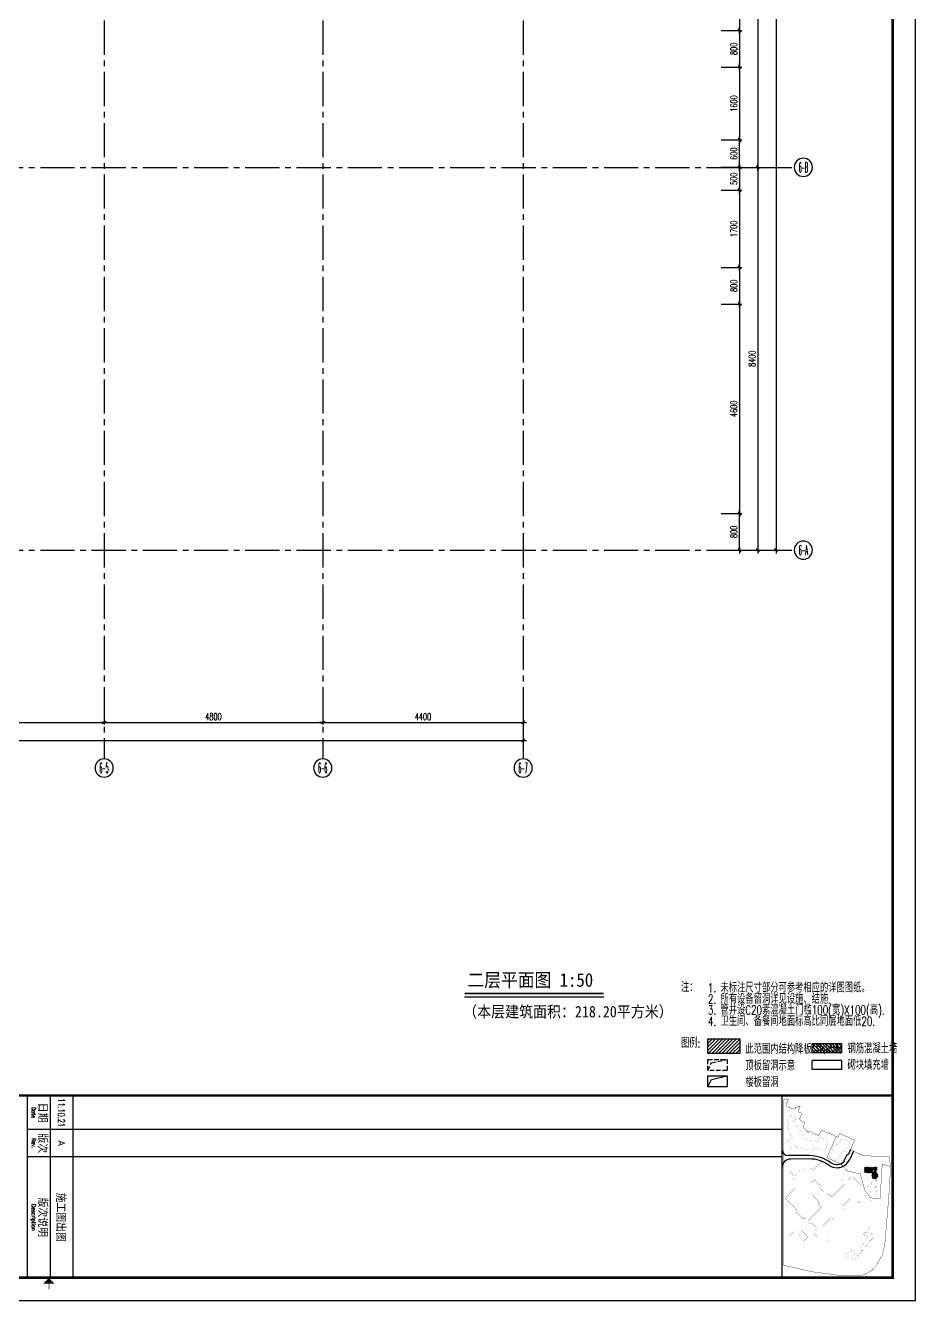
# Model space of a CAD drawing. Extents: x -395226 to -176901, y -140672 to 68263.
# Drawn here: x -255341 to -235802, y 8813 to 36792 of the extents above; entities that cross this region are included whole.
import ezdxf
from ezdxf.enums import TextEntityAlignment as Align

# ---------------------------------------------------------------- set-up
doc = ezdxf.new("R2010")
doc.units = 0
doc.header["$LTSCALE"] = 1000
doc.header["$MEASUREMENT"] = 0
for name, pattern in [('ACAD_ISO08W100', [36, 24, -3, 6, -3]), ('DASH', [0.35, 0.25, -0.1]), ('Plans$0$CENTER2', [1.125, 0.75, -0.125, 0.125, -0.125])]:
    doc.linetypes.add(name, pattern=pattern)
doc.layers.get('0').update_dxf_attribs({"linetype": 'CONTINUOUS'})
doc.layers.get('Defpoints').update_dxf_attribs({"linetype": 'CONTINUOUS'})
for name, color, linetype in [('00000', 7, 'CONTINUOUS'), ('A-AXIS', 3, 'CONTINUOUS'), ('A-AXIS-TEXT', 7, 'CONTINUOUS'), ('A-COLUMN', 1, 'CONTINUOUS'), ('A-COLUMN-hatch', 252, 'CONTINUOUS'), ('A-DIM', 201, 'CONTINUOUS'), ('A-DOTE', 8, 'ACAD_ISO08W100'), ('A-FACADE-hatch', 252, 'CONTINUOUS'), ('A-LINE', 8, 'CONTINUOUS'), ('A-NOTE', 150, 'CONTINUOUS'), ('A-PUB-DIM', 3, 'CONTINUOUS'), ('A-TEXT-CN', 31, 'CONTINUOUS'), ('A-WALL', 2, 'CONTINUOUS'), ('Plans$0$Grid', 9, 'Plans$0$CENTER2'), ('图框', 7, 'CONTINUOUS')]:
    doc.layers.add(name, color=color, linetype=linetype)
doc.styles.add('COMPLEX', font='COMPLEX')
doc.styles.add('DIM_FONT', font='SIMPLEX', dxfattribs={"width": 0.7, "bigfont": 'GBCBIG'})
doc.styles.add('PRC-B', font='SIMHEI.TTF', dxfattribs={"width": 0.9})
doc.styles.add('PRC-S', font='tjromans.shx', dxfattribs={"width": 0.7, "bigfont": 'tjhztxt.shx'})
doc.styles.add('TKZ1_tjhts.shx', font='tjromant.shx', dxfattribs={"bigfont": 'tjhts.shx'})
doc.styles.add('TKZ2_tjkts.shx', font='tjromant.shx', dxfattribs={"bigfont": 'tjkts.shx'})
doc.dimstyles.new('DIM100', dxfattribs={"dimscale": 100, "dimtxt": 3, "dimasz": 0.01, "dimexe": 1, "dimexo": 1, "dimgap": 1, "dimtad": 1, "dimdec": 0, "dimzin": 0, "dimdsep": 46, "dimtxsty": 'DIM_FONT', "dimblk1": '_DIMX', "dimblk2": '_DIMX', "dimsah": 1, "dimcen": 0.01, "dimclrd": 256, "dimclre": 256, "dimclrt": 7, "dimadec": 0, "dimazin": 0, "dimtfac": 1, "dimtdec": 0, "dimtix": 1, "dimtmove": 2, "dimatfit": 3, "dimldrblk": '_DIMX', "dimfxl": 0, "dimtolj": 1, "dimtzin": 5, "dimarcsym": 0})

# ---------------------------------------------------------------- blocks, each defined once
blk = doc.blocks.new('_DIMX')
blk.add_line((-150, 0), (150, 0))
at = {"const_width": 50}
blk.add_lwpolyline([(-70, -70), (70, 70)], dxfattribs=at)
blk = doc.blocks.new('*D493')
at = {"layer": 'A-PUB-DIM', "lineweight": -2}
for p, q in [((7251, 6000), (7852, 6000)), ((7802, 6000), (7802, -2399)), ((7251, -2400), (7852, -2400))]:
    blk.add_line(p, q, dxfattribs=at)
at = {"layer": 'Defpoints', "color": 0}
for p in [(7201, 6000), (7201, -2400), (7802, -2400)]:
    blk.add_point(p, dxfattribs=at)
at = {"layer": 'A-PUB-DIM', "lineweight": -2, "xscale": 0.5, "yscale": 0.5, "zscale": 0.5}
for p, rotation in [((7802, 6000), 90), ((7802, -2400), 270)]:
    blk.add_blockref('_DIMX', p, dxfattribs=dict(at, rotation=rotation))
at = {"layer": 'A-PUB-DIM', "insert": (7677, 1800), "char_height": 150, "attachment_point": 5, "rotation": 90, "style": 'DIM_FONT'}
blk.add_mtext('\\A1;8400', dxfattribs=at)
blk = doc.blocks.new('*D494')
at = {"layer": 'A-PUB-DIM', "lineweight": -2}
for p, q in [((7251, -2400), (7852, -2400)), ((7802, -2400), (7802, -10799)), ((7251, -10800), (7852, -10800))]:
    blk.add_line(p, q, dxfattribs=at)
at = {"layer": 'Defpoints', "color": 0}
for p in [(7201, -2400), (7201, -10800), (7802, -10800)]:
    blk.add_point(p, dxfattribs=at)
at = {"layer": 'A-PUB-DIM', "lineweight": -2, "xscale": 0.5, "yscale": 0.5, "zscale": 0.5}
for p, rotation in [((7802, -2400), 90), ((7802, -10800), 270)]:
    blk.add_blockref('_DIMX', p, dxfattribs=dict(at, rotation=rotation))
at = {"layer": 'A-PUB-DIM', "insert": (7677, -6600), "char_height": 150, "attachment_point": 5, "rotation": 90, "style": 'DIM_FONT'}
blk.add_mtext('\\A1;8400', dxfattribs=at)
blk = doc.blocks.new('*D495')
at = {"layer": 'A-PUB-DIM', "lineweight": -2}
for p, q in [((6943, 19840), (8252, 19840)), ((8202, 19840), (8202, -10799)), ((6943, -10800), (8252, -10800))]:
    blk.add_line(p, q, dxfattribs=at)
at = {"layer": 'Defpoints', "color": 0}
for p in [(6893, 19840), (6893, -10800), (8202, -10800)]:
    blk.add_point(p, dxfattribs=at)
at = {"layer": 'A-PUB-DIM', "lineweight": -2, "xscale": 0.5, "yscale": 0.5, "zscale": 0.5}
for p, rotation in [((8202, 19840), 90), ((8202, -10800), 270)]:
    blk.add_blockref('_DIMX', p, dxfattribs=dict(at, rotation=rotation))
at = {"layer": 'A-PUB-DIM', "insert": (8077, 4520), "char_height": 150, "attachment_point": 5, "rotation": 90, "style": 'DIM_FONT'}
blk.add_mtext('\\A1;30640', dxfattribs=at)
blk = doc.blocks.new('_AXISO')
blk.add_circle((0, 0), 0.5)
at = {"layer": 'A-AXIS-TEXT', "style": 'COMPLEX', "width": 1.041667}
blk.add_attdef('A', text='', height=0.56, dxfattribs=at).set_placement((-0.25, -0.28), (0.25, -0.28), align=Align.FIT)
blk = doc.blocks.new('*D499')
at = {"layer": 'A-PUB-DIM', "lineweight": -2}
for p, q in [((-10948, -14103), (-10948, -14630)), ((-6548, -14103), (-6548, -14630)), ((-10948, -14580), (-6549, -14580))]:
    blk.add_line(p, q, dxfattribs=at)
at = {"layer": 'Defpoints', "color": 0}
for p in [(-10948, -14053), (-6548, -14053), (-6548, -14580)]:
    blk.add_point(p, dxfattribs=at)
at = {"layer": 'A-PUB-DIM', "lineweight": -2, "xscale": 0.5, "yscale": 0.5, "zscale": 0.5, "rotation": 180}
blk.add_blockref('_DIMX', (-10948, -14580), dxfattribs=at)
at = {"layer": 'A-PUB-DIM', "lineweight": -2, "xscale": 0.5, "yscale": 0.5, "zscale": 0.5}
blk.add_blockref('_DIMX', (-6548, -14580), dxfattribs=at)
at = {"layer": 'A-PUB-DIM', "insert": (-8748, -14455), "char_height": 150, "attachment_point": 5, "style": 'DIM_FONT'}
blk.add_mtext('\\A1;4400', dxfattribs=at)
blk = doc.blocks.new('*D500')
at = {"layer": 'A-PUB-DIM', "lineweight": -2}
for p, q in [((-6548, -14103), (-6548, -14630)), ((-1748, -14103), (-1748, -14630)), ((-6548, -14580), (-1749, -14580))]:
    blk.add_line(p, q, dxfattribs=at)
at = {"layer": 'Defpoints', "color": 0}
for p in [(-6548, -14053), (-1748, -14053), (-1748, -14580)]:
    blk.add_point(p, dxfattribs=at)
at = {"layer": 'A-PUB-DIM', "lineweight": -2, "xscale": 0.5, "yscale": 0.5, "zscale": 0.5, "rotation": 180}
blk.add_blockref('_DIMX', (-6548, -14580), dxfattribs=at)
at = {"layer": 'A-PUB-DIM', "lineweight": -2, "xscale": 0.5, "yscale": 0.5, "zscale": 0.5}
blk.add_blockref('_DIMX', (-1748, -14580), dxfattribs=at)
at = {"layer": 'A-PUB-DIM', "insert": (-4148, -14455), "char_height": 150, "attachment_point": 5, "style": 'DIM_FONT'}
blk.add_mtext('\\A1;4800', dxfattribs=at)
blk = doc.blocks.new('*D501')
at = {"layer": 'A-PUB-DIM', "lineweight": -2}
for p, q in [((-1748, -14103), (-1748, -14630)), ((2652, -14103), (2652, -14630)), ((-1748, -14580), (2651, -14580))]:
    blk.add_line(p, q, dxfattribs=at)
at = {"layer": 'Defpoints', "color": 0}
for p in [(-1748, -14053), (2652, -14053), (2652, -14580)]:
    blk.add_point(p, dxfattribs=at)
at = {"layer": 'A-PUB-DIM', "lineweight": -2, "xscale": 0.5, "yscale": 0.5, "zscale": 0.5, "rotation": 180}
blk.add_blockref('_DIMX', (-1748, -14580), dxfattribs=at)
at = {"layer": 'A-PUB-DIM', "lineweight": -2, "xscale": 0.5, "yscale": 0.5, "zscale": 0.5}
blk.add_blockref('_DIMX', (2652, -14580), dxfattribs=at)
at = {"layer": 'A-PUB-DIM', "insert": (452, -14455), "char_height": 150, "attachment_point": 5, "style": 'DIM_FONT'}
blk.add_mtext('\\A1;4400', dxfattribs=at)
blk = doc.blocks.new('*D502')
at = {"layer": 'A-PUB-DIM', "lineweight": -2}
for p, q in [((-22498, -13878), (-22498, -15030)), ((2652, -13878), (2652, -15030)), ((-22498, -14980), (2651, -14980))]:
    blk.add_line(p, q, dxfattribs=at)
at = {"layer": 'Defpoints', "color": 0}
for p in [(-22498, -13828), (2652, -13828), (2652, -14980)]:
    blk.add_point(p, dxfattribs=at)
at = {"layer": 'A-PUB-DIM', "lineweight": -2, "xscale": 0.5, "yscale": 0.5, "zscale": 0.5, "rotation": 180}
blk.add_blockref('_DIMX', (-22498, -14980), dxfattribs=at)
at = {"layer": 'A-PUB-DIM', "lineweight": -2, "xscale": 0.5, "yscale": 0.5, "zscale": 0.5}
blk.add_blockref('_DIMX', (2652, -14980), dxfattribs=at)
at = {"layer": 'A-PUB-DIM', "insert": (-9923, -14855), "char_height": 150, "attachment_point": 5, "style": 'DIM_FONT'}
blk.add_mtext('\\A1;25150', dxfattribs=at)
blk = doc.blocks.new('*D184')
at = {"layer": 'A-DIM', "lineweight": -2}
for p, q in [((-240065, 41280), (-239615, 41280)), ((-239665, 41279), (-239665, 36680)), ((-240065, 36680), (-239615, 36680))]:
    blk.add_line(p, q, dxfattribs=at)
at = {"layer": 'Defpoints', "color": 0}
for p in [(-240115, 41280), (-240115, 36680), (-239665, 36680)]:
    blk.add_point(p, dxfattribs=at)
at = {"layer": 'A-DIM', "lineweight": -2, "xscale": 0.5, "yscale": 0.5, "zscale": 0.5}
for p, rotation in [((-239665, 41280), 90), ((-239665, 36680), 270)]:
    blk.add_blockref('_DIMX', p, dxfattribs=dict(at, rotation=rotation))
at = {"layer": 'A-DIM', "insert": (-239790, 38980), "char_height": 150, "attachment_point": 5, "rotation": 90, "style": 'DIM_FONT'}
blk.add_mtext('\\A1;4600', dxfattribs=at)
blk = doc.blocks.new('*D185')
at = {"layer": 'A-DIM', "lineweight": -2}
for p, q in [((-240065, 36680), (-239615, 36680)), ((-239665, 36679), (-239665, 35880)), ((-240065, 35880), (-239615, 35880))]:
    blk.add_line(p, q, dxfattribs=at)
at = {"layer": 'Defpoints', "color": 0}
for p in [(-240115, 36680), (-240115, 35880), (-239665, 35880)]:
    blk.add_point(p, dxfattribs=at)
at = {"layer": 'A-DIM', "lineweight": -2, "xscale": 0.5, "yscale": 0.5, "zscale": 0.5}
for p, rotation in [((-239665, 36680), 90), ((-239665, 35880), 270)]:
    blk.add_blockref('_DIMX', p, dxfattribs=dict(at, rotation=rotation))
at = {"layer": 'A-DIM', "insert": (-239790, 36280), "char_height": 150, "attachment_point": 5, "rotation": 90, "style": 'DIM_FONT'}
blk.add_mtext('\\A1;800', dxfattribs=at)
blk = doc.blocks.new('*D186')
at = {"layer": 'A-DIM', "lineweight": -2}
for p, q in [((-240065, 35880), (-239615, 35880)), ((-239665, 35879), (-239665, 34280)), ((-240065, 34280), (-239615, 34280))]:
    blk.add_line(p, q, dxfattribs=at)
at = {"layer": 'Defpoints', "color": 0}
for p in [(-240115, 35880), (-240115, 34280), (-239665, 34280)]:
    blk.add_point(p, dxfattribs=at)
at = {"layer": 'A-DIM', "lineweight": -2, "xscale": 0.5, "yscale": 0.5, "zscale": 0.5}
for p, rotation in [((-239665, 35880), 90), ((-239665, 34280), 270)]:
    blk.add_blockref('_DIMX', p, dxfattribs=dict(at, rotation=rotation))
at = {"layer": 'A-DIM', "insert": (-239790, 35080), "char_height": 150, "attachment_point": 5, "rotation": 90, "style": 'DIM_FONT'}
blk.add_mtext('\\A1;1600', dxfattribs=at)
blk = doc.blocks.new('*D187')
at = {"layer": 'A-DIM', "lineweight": -2}
for p, q in [((-240065, 33680), (-239615, 33680)), ((-239665, 33679), (-239665, 33180)), ((-240065, 33180), (-239615, 33180))]:
    blk.add_line(p, q, dxfattribs=at)
at = {"layer": 'Defpoints', "color": 0}
for p in [(-240115, 33680), (-240115, 33180), (-239665, 33180)]:
    blk.add_point(p, dxfattribs=at)
at = {"layer": 'A-DIM', "lineweight": -2, "xscale": 0.5, "yscale": 0.5, "zscale": 0.5}
for p, rotation in [((-239665, 33680), 90), ((-239665, 33180), 270)]:
    blk.add_blockref('_DIMX', p, dxfattribs=dict(at, rotation=rotation))
at = {"layer": 'A-DIM', "insert": (-239790, 33430), "char_height": 150, "attachment_point": 5, "rotation": 90, "style": 'DIM_FONT'}
blk.add_mtext('\\A1;500', dxfattribs=at)
blk = doc.blocks.new('*D188')
at = {"layer": 'A-DIM', "lineweight": -2}
for p, q in [((-240065, 33180), (-239615, 33180)), ((-239665, 33179), (-239665, 31480)), ((-240065, 31480), (-239615, 31480))]:
    blk.add_line(p, q, dxfattribs=at)
at = {"layer": 'Defpoints', "color": 0}
for p in [(-240115, 33180), (-240115, 31480), (-239665, 31480)]:
    blk.add_point(p, dxfattribs=at)
at = {"layer": 'A-DIM', "lineweight": -2, "xscale": 0.5, "yscale": 0.5, "zscale": 0.5}
for p, rotation in [((-239665, 33180), 90), ((-239665, 31480), 270)]:
    blk.add_blockref('_DIMX', p, dxfattribs=dict(at, rotation=rotation))
at = {"layer": 'A-DIM', "insert": (-239790, 32330), "char_height": 150, "attachment_point": 5, "rotation": 90, "style": 'DIM_FONT'}
blk.add_mtext('\\A1;1700', dxfattribs=at)
blk = doc.blocks.new('*D189')
at = {"layer": 'A-DIM', "lineweight": -2}
for p, q in [((-240065, 31480), (-239615, 31480)), ((-239665, 31479), (-239665, 30680)), ((-240065, 30680), (-239615, 30680))]:
    blk.add_line(p, q, dxfattribs=at)
at = {"layer": 'Defpoints', "color": 0}
for p in [(-240115, 31480), (-240115, 30680), (-239665, 30680)]:
    blk.add_point(p, dxfattribs=at)
at = {"layer": 'A-DIM', "lineweight": -2, "xscale": 0.5, "yscale": 0.5, "zscale": 0.5}
for p, rotation in [((-239665, 31480), 90), ((-239665, 30680), 270)]:
    blk.add_blockref('_DIMX', p, dxfattribs=dict(at, rotation=rotation))
at = {"layer": 'A-DIM', "insert": (-239790, 31080), "char_height": 150, "attachment_point": 5, "rotation": 90, "style": 'DIM_FONT'}
blk.add_mtext('\\A1;800', dxfattribs=at)
blk = doc.blocks.new('*D190')
at = {"layer": 'A-DIM', "lineweight": -2}
for p, q in [((-240065, 30680), (-239615, 30680)), ((-239665, 30679), (-239665, 26080)), ((-240065, 26080), (-239615, 26080))]:
    blk.add_line(p, q, dxfattribs=at)
at = {"layer": 'Defpoints', "color": 0}
for p in [(-240115, 30680), (-240115, 26080), (-239665, 26080)]:
    blk.add_point(p, dxfattribs=at)
at = {"layer": 'A-DIM', "lineweight": -2, "xscale": 0.5, "yscale": 0.5, "zscale": 0.5}
for p, rotation in [((-239665, 30680), 90), ((-239665, 26080), 270)]:
    blk.add_blockref('_DIMX', p, dxfattribs=dict(at, rotation=rotation))
at = {"layer": 'A-DIM', "insert": (-239790, 28380), "char_height": 150, "attachment_point": 5, "rotation": 90, "style": 'DIM_FONT'}
blk.add_mtext('\\A1;4600', dxfattribs=at)
blk = doc.blocks.new('*D191')
at = {"layer": 'A-DIM', "lineweight": -2}
for p, q in [((-240065, 34280), (-239615, 34280)), ((-239665, 33680), (-239665, 34279)), ((-240065, 33680), (-239615, 33680))]:
    blk.add_line(p, q, dxfattribs=at)
at = {"layer": 'Defpoints', "color": 0}
for p in [(-240115, 34280), (-239665, 34280), (-240115, 33680)]:
    blk.add_point(p, dxfattribs=at)
at = {"layer": 'A-DIM', "lineweight": -2, "xscale": 0.5, "yscale": 0.5, "zscale": 0.5}
for p, rotation in [((-239665, 34280), 90), ((-239665, 33680), 270)]:
    blk.add_blockref('_DIMX', p, dxfattribs=dict(at, rotation=rotation))
at = {"layer": 'A-DIM', "insert": (-239790, 33980), "char_height": 150, "attachment_point": 5, "rotation": 90, "style": 'DIM_FONT'}
blk.add_mtext('\\A1;600', dxfattribs=at)
blk = doc.blocks.new('*D193')
at = {"layer": 'A-DIM', "lineweight": -2}
for p, q in [((-240065, 26080), (-239615, 26080)), ((-239665, 25280), (-239665, 26079)), ((-240065, 25280), (-239615, 25280))]:
    blk.add_line(p, q, dxfattribs=at)
at = {"layer": 'Defpoints', "color": 0}
for p in [(-240115, 26080), (-239665, 26080), (-240115, 25280)]:
    blk.add_point(p, dxfattribs=at)
at = {"layer": 'A-DIM', "lineweight": -2, "xscale": 0.5, "yscale": 0.5, "zscale": 0.5}
for p, rotation in [((-239665, 26080), 90), ((-239665, 25280), 270)]:
    blk.add_blockref('_DIMX', p, dxfattribs=dict(at, rotation=rotation))
at = {"layer": 'A-DIM', "insert": (-239790, 25680), "char_height": 150, "attachment_point": 5, "rotation": 90, "style": 'DIM_FONT'}
blk.add_mtext('\\A1;800', dxfattribs=at)
blk = doc.blocks.new('TJAD_TK_A0')
at = {"layer": '00000', "color": 2}
for p, q in [((2095.74, 370.72), (2097.75, 369.81)), ((2096.39, 372.04), (2100.2, 370.33)), ((2097.94, 369.61), (2098.09, 369.23)), ((2098.38, 368.93), (2100.42, 368.01)), ((2098.38, 352.67), (2098.38, 343.42)), ((2099.88, 352.53), (2099.91, 344.35))]:
    blk.add_line(p, q, dxfattribs=at)
at = {"layer": '00000'}
blk.add_lwpolyline([(2072, 340.66), (2152, 340.66), (2152, 389.3), (2072, 389.3)], close=True, dxfattribs=at)
at = {"layer": '00000', "linetype": 'DASH', "ltscale": 0.5, "const_width": 0.148, "flags": 128}
for points in [[(2098.95, 387.95), (2098.95, 387.95), (2098.42, 376.16), (2095.74, 370.72), (2091.6, 372.58), (2088.7, 366.02), (2090.44, 365.22), (2088.9, 362.22), (2088.86, 362.24), (2088.3, 361.18), (2088.72, 360.95), (2088.57, 360.64), (2088.52, 360.66), (2088.28, 360.19), (2087.74, 359.13), (2087.34, 358.28), (2087.29, 358.17), (2087.67, 357.92), (2088.01, 357.7), (2089.67, 356.57), (2088.87, 355.2), (2088.89, 355.2), (2088.18, 353.84), (2087.9, 353.27), (2087.73, 352.98), (2087.63, 352.95), (2087.9, 352.35), (2088.21, 352.18), (2087.96, 351.95), (2087.28, 351.28), (2085.6, 349.94), (2085.56, 349.99), (2084.77, 350.31), (2084.35, 350.49), (2083.83, 350.7), (2083.66, 350.3), (2083.15, 349.02), (2082.31, 348.41), (2081.25, 348.85), (2081.13, 348.92), (2080.36, 349.24), (2079.89, 349.45), (2079.64, 348.88), (2079.28, 347.95), (2078.61, 347.89), (2077.92, 348.13), (2076.76, 348.62), (2076.96, 347.62), (2077.18, 346.53), (2077.77, 346.62), (2077.92, 345.88), (2078.07, 345.41), (2077.87, 345.36), (2077.07, 343.4), (2076.98, 343.19), (2076.89, 342.99), (2076.78, 342.84), (2076.57, 342.74), (2075.43, 342.41), (2075.25, 342.4), (2075.3, 342.58), (2075.43, 342.81), (2074.96, 343), (2073.67, 343.48), (2073.56, 343.21), (2073.63, 341.56), (2074.4, 341.47), (2075.16, 341.41), (2075.93, 341.4), (2090.81, 341.4), (2146.51, 341.4), (2149.35, 353.68), (2150.82, 364.77), (2150.89, 366.69), (2150.95, 368.6), (2151.02, 370.52), (2151.09, 372.44), (2151.05, 375.6), (2150.72, 376.44), (2149.55, 378.92), (2148.77, 380.1), (2147.5, 381.45), (2146.12, 382.37), (2144.65, 383.06), (2142.2, 384.74), (2137.28, 385.82), (2116.63, 387.55), (2104.47, 388.31), (2104.47, 388.31)], [(2090.05, 364.45), (2099.34, 360.34), (2102.1, 366.56), (2105.13, 369.38), (2105.13, 369.38), (2105.13, 369.38), (2106.41, 374.99), (2106.41, 374.99), (2106.41, 374.99), (2106.41, 374.99), (2113.83, 377.14), (2113.83, 377.14), (2116.96, 379.74), (2117.28, 383.74), (2117.28, 383.74), (2102.22, 384.67), (2102.22, 384.67), (2103.17, 388.22), (2104.46, 388.31)]]:
    blk.add_lwpolyline(points, dxfattribs=at)
at = {"layer": '00000', "linetype": 'DASH', "ltscale": 30, "const_width": 0.148, "flags": 128}
blk.add_lwpolyline([(2103.17, 388.22), (2098.95, 387.95)], dxfattribs=at)
at = {"layer": '00000', "const_width": 0.0369}
for points in [[(2103.41, 377.12), (2103.75, 377.1), (2103.74, 376.97), (2105.76, 376.84), (2105.83, 377.87), (2105.94, 377.87), (2106.03, 379.3), (2105.92, 379.31), (2105.98, 380.34), (2104.74, 380.42), (2104.77, 381), (2104.92, 380.99), (2104.95, 381.4), (2105.6, 381.36), (2105.55, 380.54), (2106.36, 380.49), (2106.34, 380.23), (2107.67, 380.15), (2107.68, 380.41), (2108.49, 380.36), (2108.6, 382.09), (2107.79, 382.14), (2107.83, 382.73), (2106.5, 382.81), (2106.47, 382.22), (2105.66, 382.27), (2105.63, 381.86), (2104.98, 381.9), (2105, 382.31), (2103.53, 382.4), (2103.45, 381.08), (2103.68, 381.06)], [(2109.09, 380.32), (2109.9, 380.27), (2109.88, 380.01), (2111.21, 379.93), (2111.23, 380.19), (2111.92, 380.14), (2111.89, 379.68), (2111.75, 379.69), (2111.67, 378.37), (2111.79, 378.36), (2113.14, 378.28), (2113.22, 379.6), (2112.53, 379.64), (2112.54, 379.79), (2115.64, 379.6), (2115.66, 379.91), (2115.79, 379.9), (2115.92, 381.93), (2114.89, 381.99), (2114.89, 382.11), (2113.46, 382.2), (2113.45, 382.08), (2112.42, 382.15), (2112.37, 381.36), (2112.11, 381.38), (2112.14, 381.87), (2111.33, 381.92), (2111.37, 382.51), (2110.05, 382.59), (2110.01, 382), (2109.2, 382.05)], [(2114.52, 375.27), (2116.63, 373.16), (2117.82, 374.35), (2118.31, 373.86), (2119.23, 374.78), (2118.74, 375.26), (2122.5, 379.03), (2124.62, 376.9), (2121.2, 373.47), (2120.54, 374.12), (2117.13, 370.71), (2120.54, 367.29), (2121.2, 367.94), (2121.72, 367.42), (2123.83, 369.53), (2123.31, 370.06), (2123.96, 370.71), (2123.31, 371.36), (2126.74, 374.79), (2128.04, 373.48), (2130.15, 375.6), (2128.85, 376.9), (2129.43, 377.48), (2127.32, 379.59), (2126.74, 379.01), (2122.5, 383.25), (2118.59, 379.34), (2118.01, 379.92), (2115.9, 377.81), (2116.48, 377.23)], [(2129.9, 379.28), (2130.86, 378.33), (2131.12, 378.59), (2131.78, 377.93), (2131.93, 378.08), (2132.14, 377.87), (2132.59, 378.32), (2132.71, 378.2), (2131.85, 377.33), (2132.79, 376.4), (2133.03, 376.63), (2133.81, 377.41), (2133.53, 377.69), (2134.18, 378.35), (2134.38, 378.15), (2134.47, 378.24), (2135.04, 377.67), (2136.2, 378.83), (2135.63, 379.4), (2135.72, 379.49), (2134.95, 380.26), (2134.86, 380.17), (2134.29, 380.74), (2133.12, 379.58), (2132.33, 380.38), (2132.07, 380.12), (2131.4, 380.78)], [(2102.56, 346.74), (2105.29, 344.02), (2107.18, 345.91), (2106.66, 346.43), (2107.26, 347.04), (2108.57, 345.72), (2108.87, 346.02), (2109.07, 345.83), (2110.48, 347.24), (2110.48, 346.55), (2111.77, 345.27), (2112.84, 346.34), (2117.11, 342.07), (2122.41, 347.37), (2122.98, 346.8), (2126.22, 350.05), (2125.65, 350.61), (2127.04, 352), (2121.02, 358.03), (2119.63, 356.64), (2119.06, 357.21), (2115.82, 353.96), (2116.27, 353.51), (2113.26, 350.5), (2108.97, 354.87), (2111.94, 357.84), (2112.51, 357.27), (2115.75, 360.52), (2115.18, 361.08), (2116.57, 362.47), (2110.97, 368.08), (2110.9, 368.14), (2112.97, 370.21), (2115.75, 373), (2112.6, 376.15), (2111.79, 375.34), (2111.61, 375.52), (2108.24, 372.16), (2108.42, 371.98), (2107.62, 371.17), (2109, 369.79), (2108.71, 369.5), (2110.55, 367.66), (2109.58, 366.69), (2109.01, 367.26), (2105.76, 364.01), (2106.33, 363.44), (2101.03, 358.14), (2104.89, 354.28), (2103.82, 353.22), (2105.1, 351.94), (2105.79, 351.94), (2104.38, 350.52), (2104.57, 350.33), (2104.27, 350.03), (2105.58, 348.72), (2104.98, 348.11), (2104.45, 348.63)], [(2090.84, 366.87), (2091.71, 366.48), (2091.67, 366.38), (2093.69, 365.47), (2093.59, 365.26), (2093.73, 365.2), (2093.15, 363.92), (2099, 361.31), (2099.67, 362.81), (2099.83, 362.73), (2100.83, 364.97), (2098.37, 366.07), (2098.47, 366.29), (2096.2, 367.3), (2096.78, 368.62), (2092.47, 370.54)], [(2125.84, 362), (2129.25, 358.58), (2132.67, 362), (2132.02, 362.65), (2135.45, 366.08), (2138.22, 363.3), (2135.77, 360.84), (2135.28, 361.33), (2134.36, 360.42), (2134.85, 359.93), (2133.99, 359.06), (2136.1, 356.95), (2137.4, 358.25), (2137.98, 357.67), (2140.1, 359.79), (2139.52, 360.37), (2142.45, 363.3), (2137.56, 368.19), (2138.14, 368.77), (2136.03, 370.88), (2135.45, 370.3), (2134.14, 371.61), (2132.03, 369.49), (2133.33, 368.19), (2129.91, 364.76), (2129.25, 365.41), (2128.6, 364.76), (2128.08, 365.28), (2125.97, 363.17), (2126.49, 362.65)], [(2139.76, 372.61), (2139.52, 371.31), (2140.22, 371.18), (2140.16, 370.85), (2140.92, 370.71), (2140.84, 370.27), (2141.12, 370.22), (2140.94, 369.27), (2141.23, 369.22), (2141.16, 368.84), (2141.34, 368.81), (2141.3, 368.56), (2143.38, 368.17), (2143.63, 369.49), (2143.36, 369.54), (2143.53, 370.47), (2143.26, 370.52), (2143.58, 372.28), (2143.71, 372.25), (2143.91, 373.32), (2143.78, 373.35), (2143.93, 374.14), (2142.32, 374.44), (2142.17, 373.65), (2141.59, 373.75), (2141.39, 372.68), (2141.97, 372.58), (2141.87, 372.03), (2141.04, 372.19), (2141.07, 372.37)], [(2127.83, 352.5), (2131.25, 349.09), (2134.18, 352.02), (2135.98, 350.22), (2134.27, 348.51), (2133.8, 348.97), (2132.94, 348.11), (2133.41, 347.65), (2131.74, 345.99), (2133.85, 343.87), (2135.15, 345.18), (2135.74, 344.6), (2137.85, 346.71), (2137.27, 347.29), (2140.21, 350.22), (2138.9, 351.53), (2139.48, 352.11), (2137.37, 354.22), (2136.79, 353.64), (2134.18, 356.25), (2132.55, 354.62), (2131.25, 355.92), (2130.6, 355.27), (2130.07, 355.79), (2127.96, 353.68), (2128.48, 353.16)]]:
    blk.add_lwpolyline(points, close=True, dxfattribs=at)
blk.add_lwpolyline([(2138.13, 377.77), (2137.93, 377.57), (2138.24, 377.27), (2138.04, 377.07), (2137.54, 377.57), (2136.78, 376.81), (2137.53, 376.07), (2137.44, 375.97), (2138.38, 375.04), (2138.47, 375.13), (2138.71, 374.89), (2139.46, 375.65), (2139.23, 375.88), (2139.32, 375.97), (2139.21, 376.09), (2139.81, 376.69), (2140.18, 376.31), (2139.76, 375.9), (2140.53, 375.13), (2140.95, 375.54), (2141.52, 374.97), (2142.68, 376.13), (2142.11, 376.7), (2142.23, 376.82), (2141.46, 377.59), (2141.34, 377.47), (2140.08, 378.74), (2140.27, 378.93), (2139.32, 379.89), (2137.82, 378.39), (2138, 378.21), (2137.85, 378.06), (2138.13, 377.77)], dxfattribs=at)
at = {"layer": '00000', "color": 2}
blk.add_lwpolyline([(2100.63, 367.97), (2100.91, 367.96)], dxfattribs=at)
at = {"layer": '00000'}
blk.add_lwpolyline([(2093.96, 347.05, 0.0369, 0.0369, 0), (2094.37, 347.26, 0.0369, 0.0369, 0), (2094.91, 347.15, 0.0369, 0.0369, 0), (2094.82, 347.78, 0.0369, 0.0369, 0), (2094.71, 347.8, 0.0369, 0.0369, 0), (2094.83, 348.4, 0.0369, 0.0369, 0), (2094.95, 348.38, 0.0369, 0.0369, 0), (2095.28, 348.92, 0.0369, 0.0369, 0), (2095.15, 348.95, 0.0369, 0.0369, 0), (2096.34, 354.55, 0.0369, 0.0369, 0), (2094.96, 354.85, 0.0369, 0.0369, 0), (2096.04, 359.92, 0.0369, 0.0369, 0), (2091.3, 360.92, 0.0369, 0.0369, 0), (2090.39, 356.65, 0.0369, 0.0369, 0), (2092.37, 356.23, 0.0369, 0.0369, 0), (2091.18, 350.6, 0.0369, 0.0369, 0), (2085.39, 347.52, 0.0369, 0.0369, 0), (2085.55, 347.23, 0.0369, 0.0369, 0), (2082.9, 345.82, 0.0369, 0.0369, 0), (2082.27, 346.99, 0.0369, 0.0369, 0), (2080.29, 345.94, 0.0369, 0.0369, 0), (2082.17, 342.39, 0.0369, 0.0369, 0), (2085.07, 343.94, 0.0369, 0.0369, 0), (2085.58, 342.97, 0.0369, 0.0369, 0), (2087.32, 343.89, 0.0369, 0.0369, 0), (2087.48, 343.6, 0.0369, 0.0369, 0), (2090.43, 345.17, 0.0377, 0.0377, 0), (2091.63, 342.92, 0.0377, 0.0377, 0), (2095.15, 344.8, 0.0377, 0.0377, 0), (2093.96, 347.05, 0.0377, 0.0377, 0)], format="xyseb", dxfattribs=at)
at = {"layer": '00000', "color": 2}
for centre, radius, start, end in [((2097.6, 369.47), 0.37, 20.9944, 65.9049), ((2097.85, 364.98), 5.84, 22.2752, 66.3255), ((2098.6, 369.43), 0.553, 200.9712, 245.9712), ((2100.65, 368.52), 0.553, 245.9712, 269.3647), ((2100.88, 367.59), 0.374, 38.9972, 93.3988), ((2097.68, 364.73), 4.67, 325.5028, 42.0446), ((2097.59, 364.82), 6.14, 326.0273, 0.9878), ((2097.59, 364.82), 6.14, 326.0273, 0.9878), ((2097.59, 364.82), 6.14, 0.9878, 22.6607), ((2114.59, 352.5), 16.2, 143.5445, 179.383), ((2114.61, 352.75), 14.73, 144.0664, 180.842), ((2095.62, 343.42), 2.77, 270, 359.9996), ((2103.55, 344.35), 3.64, 180, 270)]:
    blk.add_arc(centre, radius, start, end, dxfattribs=at)
at = {"layer": '图框'}
for p, q in [((2162, 399.3), (973, 399.3)), ((2162, -441.7), (2162, 399.3)), ((2087, 340.66), (2087, 9.3)), ((2099, 340.66), (2099, 9.3)), ((2072, 29.3), (2152, 29.3)), ((2072, 19.3), (2152, 19.3)), ((2072, 9.3), (2152, 9.3))]:
    blk.add_line(p, q, dxfattribs=at)
at = {"layer": '图框', "const_width": 1.2}
blk.add_lwpolyline([(2152, -431.7), (2152, 389.3), (998, 389.3), (998, -431.7)], close=True, dxfattribs=at)
at = {"layer": '图框'}
for points, const_width in [([(2072, 389.3), (2072, -431.7)], 1), ([(2154.61, 18.8), (2157.11, 18.8)], 0.3), ([(2072, 9.3), (2152, 9.3)], 0.6)]:
    blk.add_lwpolyline(points, dxfattribs=dict(at, const_width=const_width))
blk.add_solid([(2154.61, 16.3), (2154.61, 21.3), (2152.11, 18.8)], dxfattribs=at)
at = {"layer": '图框', "style": 'TKZ2_tjkts.shx'}
for s, p in [('日期', (2079.5, 15.84)), ('版次', (2093, 15.84)), ('版次说明', (2125.5, 15.84))]:
    blk.add_text(s, height=3.6, dxfattribs=at).set_placement(p, align=Align.MIDDLE_CENTER)
at = {"layer": '图框', "style": 'TKZ2_tjkts.shx', "width": 0.8}
for s, p in [('Date', (2079.5, 12.14)), ('Rev.', (2093, 12.14)), ('Description', (2125.5, 12.14))]:
    blk.add_text(s, height=1.8, dxfattribs=at).set_placement(p, align=Align.MIDDLE_CENTER)
blk = doc.blocks.new('Grid')
at = {"layer": 'Plans$0$Grid', "color": 8}
for p, q in [((-6548.2, 23320), (-6548.2, -15380)), ((-1748.2, 23320), (-1748.2, -15380)), ((2651.8, 23320), (2651.8, -15380)), ((-28198.2, -2400), (8601.8, -2400)), ((-28198.2, -10800), (8601.8, -10800))]:
    blk.add_line(p, q, dxfattribs=at)
at = {"layer": 'A-AXIS'}
ref = blk.add_blockref('_AXISO', (8801.8, -2400), dxfattribs=dict(at, xscale=-400.0000000232831, yscale=399.9999999941792, zscale=400))
ref.add_attrib('A', '6-B', dxfattribs={"layer": 'A-AXIS-TEXT', "height": 224, "style": 'COMPLEX', "width": 0.292092}).set_placement((8705.5, -2512), (8901.8, -2512), align=Align.FIT)
ref = blk.add_blockref('_AXISO', (8801.8, -10800), dxfattribs=dict(at, xscale=-400.0000000232831, yscale=399.9999999941792, zscale=400))
ref.add_attrib('A', '6-A', dxfattribs={"layer": 'A-AXIS-TEXT', "height": 224, "style": 'COMPLEX', "width": 0.287528}).set_placement((8705.5, -10912), (8901.8, -10912), align=Align.FIT)
ref = blk.add_blockref('_AXISO', (-6548.2, -15580), dxfattribs=dict(at, xscale=-400.0000000232831, yscale=399.9999999941792, zscale=400, rotation=180))
ref.add_attrib('A', '6-5', dxfattribs={"layer": 'A-AXIS-TEXT', "height": 224, "style": 'COMPLEX', "width": 0.306696}).set_placement((-6648.2, -15692), (-6451.9, -15692), align=Align.FIT)
ref = blk.add_blockref('_AXISO', (-1748.2, -15580), dxfattribs=dict(at, xscale=-400.0000000232831, yscale=399.9999999941792, zscale=400, rotation=180))
ref.add_attrib('A', '6-6', dxfattribs={"layer": 'A-AXIS-TEXT', "height": 224, "style": 'COMPLEX', "width": 0.306696}).set_placement((-1848.2, -15692), (-1651.9, -15692), align=Align.FIT)
ref = blk.add_blockref('_AXISO', (2651.8, -15580), dxfattribs=dict(at, xscale=-400.0000000232831, yscale=399.9999999941792, zscale=400, rotation=180))
ref.add_attrib('A', '6-7', dxfattribs={"layer": 'A-AXIS-TEXT', "height": 224, "style": 'COMPLEX', "width": 0.306696}).set_placement((2551.8, -15692), (2748.1, -15692), align=Align.FIT)
at = {"layer": 'A-PUB-DIM'}
for base, p1, p2, picture, middle in [((8201.8, -10800), (6893.4, 19840), (6893.4, -10800), '*D495', (8076.8, 4520)), ((7801.8, -2400), (7201.1, 6000), (7201.1, -2400), '*D493', (7676.8, 1800)), ((7801.8, -10800), (7201.1, -2400), (7201.1, -10800), '*D494', (7676.8, -6600))]:
    dim = blk.add_linear_dim(base=base, p1=p1, p2=p2, angle=90, dimstyle='DIM100', override={"dimscale": 50, "dimclrt": 256}, dxfattribs=at)
    dim.commit()
    dim.dimension.update_dxf_attribs({"geometry": picture, "text_midpoint": middle})
for base, p1, p2, picture, middle in [((2651.8, -14980), (-22498.2, -13827.7), (2651.8, -13827.7), '*D502', (-9923.2, -14855)), ((-6548.2, -14580), (-10948.2, -14053.5), (-6548.2, -14053.5), '*D499', (-8748.2, -14455)), ((-1748.2, -14580), (-6548.2, -14053.5), (-1748.2, -14053.5), '*D500', (-4148.2, -14455)), ((2651.8, -14580), (-1748.2, -14053.5), (2651.8, -14053.5), '*D501', (451.8, -14455))]:
    dim = blk.add_linear_dim(base=base, p1=p1, p2=p2, dimstyle='DIM100', override={"dimscale": 50, "dimclrt": 256}, dxfattribs=at)
    dim.commit()
    dim.dimension.update_dxf_attribs({"geometry": picture, "text_midpoint": middle})

msp = doc.modelspace()

# ---------------------------------------------------------------- hatches: boundary and pattern name
at = {"layer": 'A-COLUMN-hatch'}
h = msp.add_hatch(dxfattribs=at)
h.set_pattern_fill('ANSI31', color=256, scale=75, style=0)
h.set_pattern_definition([(45, (-256827.144, 8812.945), (-6.629126, 6.629126), [])])
h.paths.add_polyline_path([(-236626.6, 11587.7), (-236656, 11589.6), (-236653.5, 11630.1), (-236674.2, 11631.4), (-236672.1, 11664), (-236651.4, 11662.7), (-236646.9, 11736.3), (-236713.1, 11740.5), (-236713.8, 11729), (-236911.1, 11742.2), (-236912.1, 11725.6), (-236918.5, 11726), (-236924.8, 11624.8), (-236873.3, 11621.6), (-236873.7, 11615.7), (-236801.9, 11611.2), (-236801.5, 11617.1), (-236750, 11613.9), (-236746.1, 11676), (-236717.2, 11674.2), (-236717.7, 11666.9), (-236697, 11665.6), (-236699, 11632.9), (-236740, 11635.5), (-236742.5, 11595), (-236755.4, 11595.8), (-236759.5, 11529.5), (-236746.6, 11528.7), (-236749.2, 11488.2), (-236662.7, 11482.8), (-236660.1, 11523.3), (-236630.7, 11521.5)])
at = {"layer": 'A-FACADE-hatch'}
h = msp.add_hatch(dxfattribs=at)
h.set_pattern_fill('钢筋混凝土', color=256, scale=20, angle=90, style=0)
h.set_pattern_definition([(135, (-82589.385, -34955.043), (-35.355339, -35.355339), []), (140, (-82589.38, -34955.04), (12.55043, 143.45204), [15, -165]), (85, (-82589.38, -34955.04), (-150.43843, -27.75027), [12, -132]), (190.4514, (-82588.34, -34943.09), (-137.88791, 115.70188), [12.74804, -140.22842]), (136.1842, (-82629.38, -34955.04), (33.1038, 213.44821), [22.5, -247.5]), (186.6356, (-82626.63, -34937.26), (-194.82357, 186.93254), [19.12206, -210.3426]), (81.1842, (-82629.38, -34955.04), (-194.82372, 186.9324), [18, -198]), (111, (-82619.38, -34935.04), (80.52378, 119.38141), [15, -165]), (56, (-82619.38, -34935.04), (-145.03001, 48.66307), [12, -132]), (161.4514, (-82612.67, -34925.1), (-64.5061, 168.04453), [12.74804, -140.22842]), (127.5, (-82589.385, -34955.043), (-66.57877, 2.431971), [0, -130.4, 0, -134, 0, -132.5]), (97.5, (-82589.385, -34955.04), (-78.882342, 52.613907), [0, -76.4, 0, -127.4, 0, -50.5]), (57.5, (-82589.385, -34999.643), (4.510974, 106.764487), [0, -50, 0, -156, 0, -207]), (47.5, (-82589.38, -35019.64), (-20.020996, 116.637234), [0, -65, 0, -103.6, 0, -147])])
h.paths.add_polyline_path([(-238070, 14444.4), (-238070, 14244.4), (-237420, 14244.4), (-237420, 14444.4)])
at = {"layer": 'A-LINE'}
h = msp.add_hatch(dxfattribs=at)
h.set_pattern_fill('普通砖', color=256, scale=20, style=0)
h.set_pattern_definition([(45, (-82589.385, -34602.46), (-37.61808, 37.61808), [])])
h.paths.add_polyline_path([(-240359.6, 14553), (-239661.5, 14553), (-239661.5, 14234.1), (-240359.6, 14234.1)])

# ---------------------------------------------------------------- linework, layer by layer
at = {"layer": 'A-COLUMN'}
for p, q in [((-238070, 14244.4), (-238070, 14444.4)), ((-237420, 14244.4), (-237420, 14444.4))]:
    msp.add_line(p, q, dxfattribs=at)
for points in [[(-237420, 14444.4), (-238070, 14444.4)], [(-237420, 14244.4), (-238070, 14244.4)]]:
    msp.add_lwpolyline(points, dxfattribs=at)
at = {"layer": 'A-LINE'}
for points in [[(-240359.6, 14553), (-239661.5, 14553), (-239661.5, 14234.1), (-240359.6, 14234.1)], [(-240359.6, 13740.9), (-239939.7, 13740.9), (-239939.7, 13498.5), (-240359.6, 13498.5)]]:
    msp.add_lwpolyline(points, close=True, dxfattribs=at)
at = {"layer": 'A-LINE', "linetype": 'DASH', "ltscale": 0.4}
msp.add_lwpolyline([(-240359.6, 14105.2), (-239939.7, 14105.2), (-239939.7, 13862.7), (-240359.6, 13862.7)], close=True, dxfattribs=at)
msp.add_lwpolyline([(-240359.6, 13862.7), (-240279.5, 14030.3), (-239939.7, 14105.2)], dxfattribs=at)
at = {"layer": 'A-LINE'}
msp.add_lwpolyline([(-240359.6, 13498.5), (-240279.5, 13666.1), (-239939.7, 13740.9)], dxfattribs=at)
at = {"layer": 'A-NOTE', "const_width": 35}
msp.add_lwpolyline([(-245702, 15548.8), (-242644.8, 15548.8)], dxfattribs=at)
at = {"layer": 'A-NOTE'}
msp.add_lwpolyline([(-245702, 15478.8), (-242644.8, 15478.8)], dxfattribs=at)
at = {"layer": 'A-WALL'}
for p, q in [((-238070, 13882.9), (-238070, 14082.9)), ((-237420, 13882.9), (-237420, 14082.9))]:
    msp.add_line(p, q, dxfattribs=at)
for points in [[(-237420, 14082.9), (-238070, 14082.9)], [(-237420, 13882.9), (-238070, 13882.9)]]:
    msp.add_lwpolyline(points, dxfattribs=at)

# ---------------------------------------------------------------- block references
at = {"layer": 'A-DOTE'}
msp.add_blockref('Grid', (-247066.6, 36079.8), dxfattribs=at)
at = {"layer": '图框', "xscale": 50, "yscale": 50, "zscale": 50, "rotation": 270}
msp.add_blockref('TJAD_TK_A0', (-255767, 116912.9), dxfattribs=at)

# ---------------------------------------------------------------- texts
at = {"layer": 'A-NOTE', "style": 'PRC-S', "width": 0.7}
for s, p in [('注：', (-240952.4, 15583.1)), ('1. 未标注尺寸部分可参考相应的详图图纸。', (-240359.6, 15574.1)), ('2. 所有设备留洞详见设施、结施.', (-240359.6, 15327.9)), ('3. 管井设C20素混凝土门槛100(宽)X100(高).', (-240359.6, 15087.6)), ('4. 卫生间、备餐间地面标高比同层地面低20.', (-240359.6, 14840.3)), ('图例:', (-240952.4, 14361.8)), ('此范围内结构降板', (-239536.9, 14228.5)), ('钢筋混凝土墙', (-237295.4, 14238.8)), ('顶板留洞示意', (-239536.9, 13862.7)), ('砌块填充墙', (-237295.4, 13877.3)), ('楼板留洞', (-239536.9, 13498.5))]:
    msp.add_text(s, height=200, rotation=0, dxfattribs=at).set_placement(p)
at = {"layer": 'A-TEXT-CN', "style": 'PRC-B', "width": 0.9}
msp.add_text('二层平面图 1:50', height=300, dxfattribs=at).set_placement((-245638.8, 15696.9, 0))
msp.add_text('（本层建筑面积：218.20平方米）', height=250, dxfattribs=at).set_placement((-243432.8, 15155.9), align=Align.MIDDLE)
at = {"layer": '图框', "style": 'TKZ1_tjhts.shx', "width": 0.7}
msp.add_text('11.10.21', height=150, rotation=270, dxfattribs=at).set_placement((-254552.1, 12934), align=Align.MIDDLE_CENTER)
at = {"layer": '图框', "style": 'TKZ1_tjhts.shx'}
for s, height, p in [('A', 150, (-254552.1, 12262.9)), ('施工图出图', 180, (-254575.8, 10637.9))]:
    msp.add_text(s, height=height, rotation=270, dxfattribs=at).set_placement(p, align=Align.MIDDLE_CENTER)

# ---------------------------------------------------------------- dimensions: what is measured, and where the dimension line sits
at = {"layer": 'A-DIM'}
for p1, p2, distance, picture, middle in [((-240114.9, 41279.8), (-240114.9, 36679.8), 450, '*D184', (-239789.9, 38979.8)), ((-240114.9, 36679.8), (-240114.9, 35879.8), 450, '*D185', (-239789.9, 36279.8)), ((-240114.9, 35879.8), (-240114.9, 34279.8), 450, '*D186', (-239789.9, 35079.8)), ((-240114.9, 33679.8), (-240114.9, 34279.8), -450, '*D191', (-239789.9, 33979.8)), ((-240114.9, 33679.8), (-240114.9, 33179.8), 450, '*D187', (-239789.9, 33429.8)), ((-240114.9, 33179.8), (-240114.9, 31479.8), 450, '*D188', (-239789.9, 32329.8)), ((-240114.9, 31479.8), (-240114.9, 30679.8), 450, '*D189', (-239789.9, 31079.8)), ((-240114.9, 30679.8), (-240114.9, 26079.8), 450, '*D190', (-239789.9, 28379.8)), ((-240114.9, 25279.8), (-240114.9, 26079.8), -450, '*D193', (-239789.9, 25679.8))]:
    dim = msp.add_aligned_dim(p1=p1, p2=p2, distance=distance, dimstyle='DIM100', override={"dimscale": 50, "dimclrt": 256}, dxfattribs=at)
    dim.commit()
    dim.dimension.update_dxf_attribs({"geometry": picture, "text_midpoint": middle})

doc.saveas('drawing.dxf')
